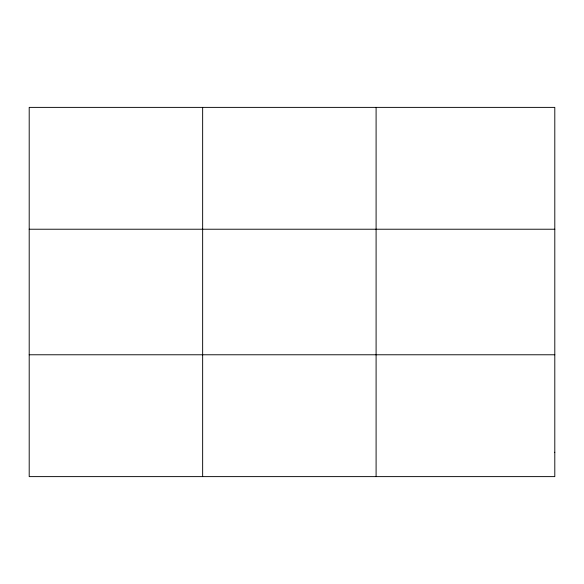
<?xml version="1.0" encoding="UTF-8"?>
<svg xmlns="http://www.w3.org/2000/svg" width="584" height="584" viewBox="0 0 584 584"><rect width="100%" height="100%" fill="white"/><g stroke="black" fill="none" stroke-linecap="round" stroke-linejoin="round"><path stroke-width="0.88" d="M202.648 107.383L202.648 476.617M376.096 107.383L376.096 476.617M29.2 229.227L554.8 229.227M29.2 354.773L554.8 354.773M554.8 452.25L554.8 476.617L29.2 476.617L29.2 107.383L554.8 107.383L554.8 452.25"/></g></svg>
